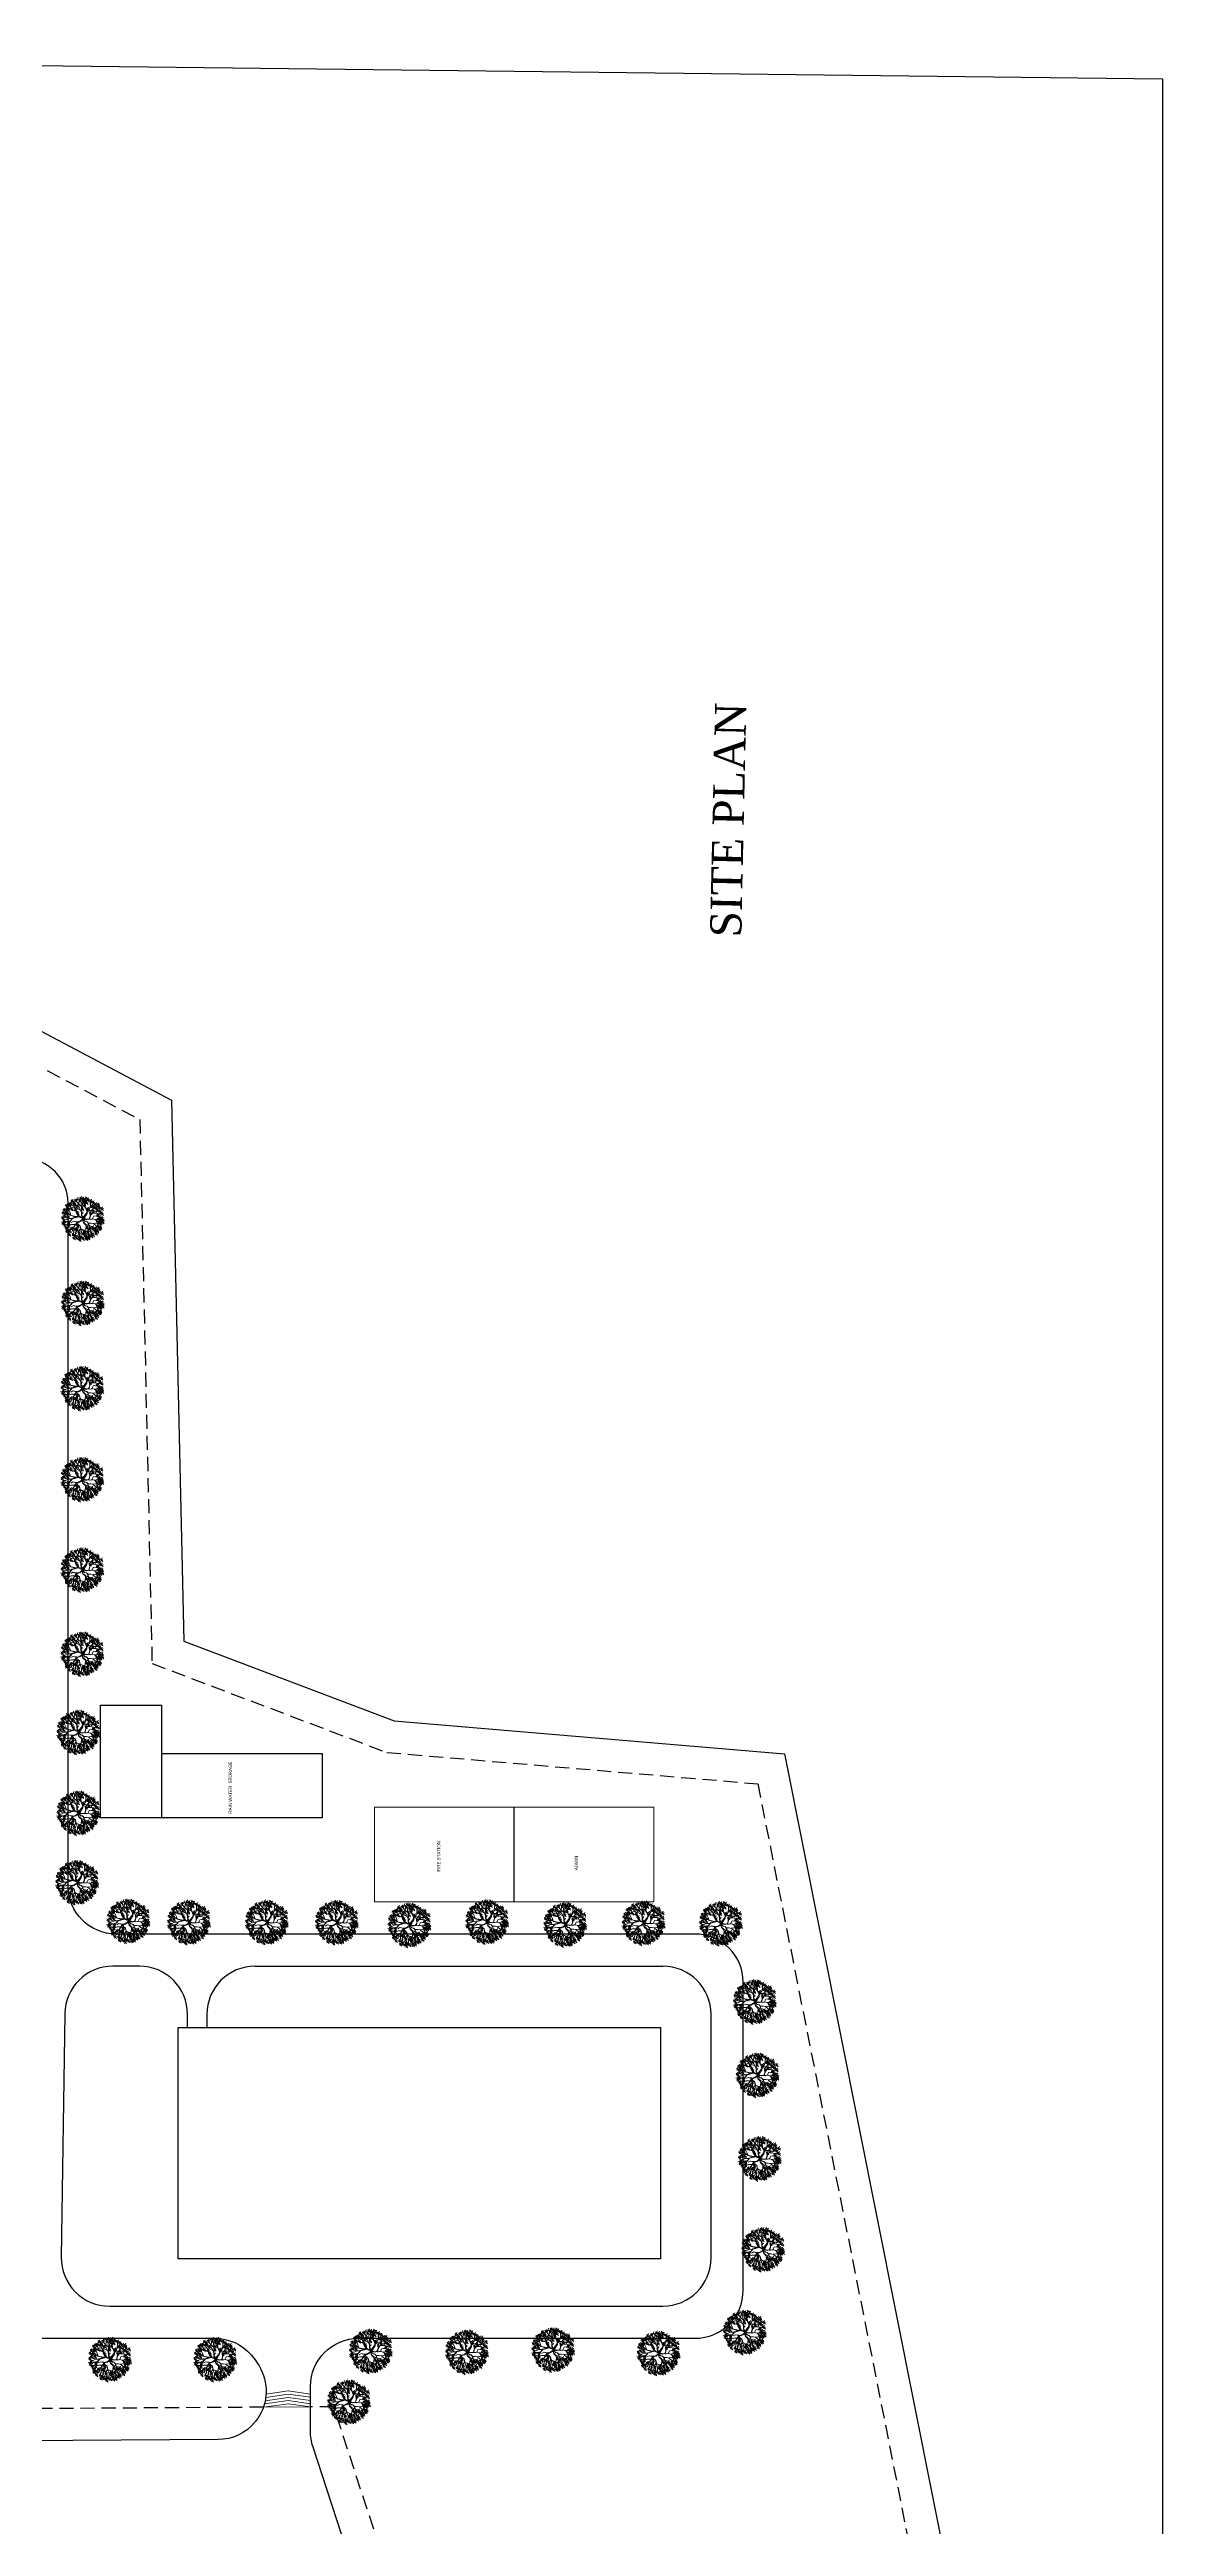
# Model space of a CAD drawing. Header units: metres. Extents: x -13 to 19722, y -15306 to 10704.
# Drawn here: x 19137 to 19483, y -14877 to -14107 of the extents above; entities that cross this region are included whole.
import ezdxf

# ---------------------------------------------------------------- set-up
doc = ezdxf.new("R2010")
doc.units = ezdxf.units.M
doc.header["$LTSCALE"] = 35
doc.header["$MEASUREMENT"] = 0
doc.linetypes.add('HIDDEN2', pattern=[0.1875, 0.125, -0.0625])
doc.layers.get('0').update_dxf_attribs({"linetype": 'CONTINUOUS'})
for name, color, linetype in [('brop', 252, 'CONTINUOUS'), ('hidden 1', 154, 'HIDDEN2'), ('text-1', 146, 'CONTINUOUS')]:
    doc.layers.add(name, color=color, linetype=linetype)
doc.layers.add('column', color=82, linetype='CONTINUOUS', lineweight=18)
doc.layers.add('LEADER TEXT', color=146, linetype='CONTINUOUS', lineweight=20)
doc.styles.add('EURO', font='eurr____.ttf')
doc.styles.get("Standard").update_dxf_attribs({"font": 'times.ttf', "height": 8})

# ---------------------------------------------------------------- blocks, each defined once
blk = doc.blocks.new('ARPLS027')
at = {"linetype": 'ByBlock'}
for p, q in [((-0.508, 0.112), (-0.579, 0.049)), ((-0.568, 0.097), (-0.487, 0.072)), ((-0.481, 0.023), (-0.552, -0.04)), ((-0.541, 0.118), (-0.533, 0.049)), ((-0.54, 0.008), (-0.46, -0.017)), ((-0.464, 0.255), (-0.535, 0.192)), ((-0.461, 0.183), (-0.532, 0.119)), ((-0.524, 0.24), (-0.443, 0.215)), ((-0.521, 0.167), (-0.44, 0.142)), ((-0.45, 0.071), (-0.521, 0.008)), ((-0.513, 0.029), (-0.505, -0.04)), ((-0.438, 0.113), (-0.509, 0.05)), ((-0.509, 0.056), (-0.429, 0.031)), ((-0.506, 0.031), (-0.381, 0.027)), ((-0.375, 0.027), (-0.504, 0.037)), ((-0.426, 0.089), (-0.502, 0.08)), ((-0.498, 0.098), (-0.417, 0.073)), ((-0.497, 0.261), (-0.489, 0.192)), ((-0.497, 0.089), (-0.454, 0.091)), ((-0.396, 0.085), (-0.495, 0.102)), ((-0.494, 0.189), (-0.486, 0.119)), ((-0.483, 0.077), (-0.475, 0.008)), ((-0.401, 0.121), (-0.48, 0.158)), ((-0.404, 0.218), (-0.475, 0.154)), ((-0.471, 0.119), (-0.463, 0.05)), ((-0.412, 0.186), (-0.463, 0.207)), ((-0.463, 0.202), (-0.383, 0.177)), ((-0.382, 0.269), (-0.454, 0.206)), ((-0.375, 0.367), (-0.446, 0.304)), ((-0.442, 0.254), (-0.362, 0.229)), ((-0.436, 0.224), (-0.428, 0.154)), ((-0.435, 0.351), (-0.354, 0.327)), ((-0.352, 0.226), (-0.435, 0.263)), ((-0.352, 0.229), (-0.427, 0.265)), ((-0.369, 0.027), (-0.423, -0.029)), ((-0.337, 0.229), (-0.42, 0.274)), ((-0.415, 0.275), (-0.407, 0.206)), ((-0.344, 0.008), (-0.415, -0.055)), ((-0.352, 0.186), (-0.412, 0.186)), ((-0.408, 0.373), (-0.4, 0.304)), ((-0.36, 0.091), (-0.401, 0.121)), ((-0.362, 0.091), (-0.396, 0.085)), ((-0.353, 0.184), (-0.386, 0.16)), ((-0.313, 0.129), (-0.384, 0.066)), ((-0.377, 0.014), (-0.369, -0.055)), ((-0.303, 0.43), (-0.374, 0.367)), ((-0.373, 0.113), (-0.292, 0.089)), ((-0.266, 0.063), (-0.369, 0.027)), ((-0.261, 0.063), (-0.366, 0.132)), ((-0.363, 0.414), (-0.282, 0.389)), ((-0.295, 0.13), (-0.362, 0.091)), ((-0.286, 0.367), (-0.357, 0.303)), ((-0.308, 0.267), (-0.352, 0.291)), ((-0.216, 0.226), (-0.352, 0.226)), ((-0.27, 0.138), (-0.352, 0.186)), ((-0.287, 0.136), (-0.351, 0.184)), ((-0.346, 0.351), (-0.265, 0.326)), ((-0.346, 0.135), (-0.338, 0.066)), ((-0.341, 0.006), (-0.333, -0.063)), ((-0.336, 0.436), (-0.328, 0.367)), ((-0.287, 0.323), (-0.332, 0.373)), ((-0.319, 0.373), (-0.311, 0.303)), ((-0.248, 0.221), (-0.319, 0.158)), ((-0.246, 0.431), (-0.317, 0.367)), ((-0.218, 0.36), (-0.311, 0.39)), ((-0.276, 0.057), (-0.31, -0.036)), ((-0.27, 0.267), (-0.308, 0.267)), ((-0.308, 0.206), (-0.227, 0.181)), ((-0.306, 0.415), (-0.225, 0.39)), ((-0.265, 0.055), (-0.306, -0.033)), ((-0.233, 0.313), (-0.304, 0.25)), ((-0.302, 0.093), (-0.252, 0.068)), ((-0.216, 0.121), (-0.295, 0.13)), ((-0.292, 0.298), (-0.212, 0.273)), ((-0.266, 0.27), (-0.287, 0.323)), ((-0.22, 0.128), (-0.287, 0.136)), ((-0.281, 0.227), (-0.273, 0.158)), ((-0.279, 0.437), (-0.271, 0.367)), ((-0.201, 0.128), (-0.272, 0.19)), ((-0.216, 0.364), (-0.27, 0.43)), ((-0.205, 0.123), (-0.27, 0.138)), ((-0.266, 0.319), (-0.258, 0.25)), ((-0.212, 0.229), (-0.266, 0.27)), ((-0.184, 0.078), (-0.266, 0.063)), ((-0.263, 0.057), (-0.188, 0.074)), ((-0.261, 0.43), (-0.218, 0.375)), ((-0.218, 0.375), (-0.253, 0.439)), ((-0.205, 0.368), (-0.246, 0.444)), ((-0.169, 0.473), (-0.241, 0.41)), ((-0.229, 0.458), (-0.149, 0.433)), ((-0.154, 0.165), (-0.225, 0.102)), ((-0.149, 0.393), (-0.22, 0.33)), ((-0.169, 0.34), (-0.216, 0.364)), ((-0.13, 0.175), (-0.216, 0.226)), ((-0.214, 0.15), (-0.133, 0.125)), ((-0.16, 0.123), (-0.21, 0.123)), ((-0.208, 0.377), (-0.128, 0.353)), ((-0.107, 0.149), (-0.208, 0.218)), ((-0.169, 0.345), (-0.205, 0.368)), ((-0.143, 0.132), (-0.205, 0.123)), ((-0.202, 0.479), (-0.194, 0.41)), ((-0.187, 0.171), (-0.179, 0.102)), ((-0.139, 0.132), (-0.184, 0.078)), ((-0.152, 0.13), (-0.184, 0.078)), ((-0.11, 0.522), (-0.181, 0.458)), ((-0.181, 0.399), (-0.173, 0.33)), ((-0.163, 0.409), (-0.175, 0.435)), ((-0.173, 0.325), (-0.158, 0.43)), ((-0.156, 0.287), (-0.173, 0.325)), ((-0.173, 0.325), (-0.156, 0.27)), ((-0.17, 0.506), (-0.089, 0.481)), ((-0.13, 0.342), (-0.169, 0.345)), ((-0.098, 0.336), (-0.169, 0.34)), ((-0.158, 0.43), (-0.165, 0.478)), ((-0.156, 0.27), (-0.158, 0.196)), ((-0.149, 0.192), (-0.156, 0.287)), ((-0.083, 0.388), (-0.154, 0.325)), ((-0.143, 0.528), (-0.135, 0.458)), ((-0.143, 0.373), (-0.062, 0.348)), ((-0.113, 0.149), (-0.143, 0.132)), ((-0.111, 0.14), (-0.139, 0.132)), ((-0.087, 0.34), (-0.13, 0.342)), ((-0.087, 0.147), (-0.13, 0.175)), ((-0.081, 0.388), (-0.128, 0.486)), ((-0.054, 0.503), (-0.125, 0.44)), ((-0.116, 0.394), (-0.108, 0.325)), ((-0.114, 0.488), (-0.033, 0.463)), ((-0.046, 0.014), (-0.113, -0.012)), ((-0.111, 0.14), (-0.085, 0.08)), ((-0.04, 0.005), (-0.111, -0.014)), ((-0.096, 0.125), (-0.107, 0.149)), ((-0.072, 0.241), (-0.102, 0.295)), ((-0.004, 0.261), (-0.098, 0.336)), ((-0.094, 0.155), (-0.074, 0.239)), ((-0.078, 0.072), (-0.094, 0.145)), ((-0.093, 0.548), (-0.085, 0.479)), ((-0.087, 0.509), (-0.079, 0.44)), ((-0.081, 0.454), (-0.087, 0.497)), ((-0.087, 0.34), (-0.078, 0.394)), ((-0.074, 0.078), (-0.087, 0.147)), ((-0.085, 0.153), (-0.072, 0.241)), ((-0.081, 0.497), (-0.077, 0.456)), ((-0.078, 0.394), (-0.081, 0.454)), ((-0.081, 0.347), (-0.078, 0.332)), ((-0.038, 0.007), (-0.081, 0.068)), ((-0.078, 0.377), (-0.072, 0.499)), ((-0.07, 0.321), (-0.078, 0.377)), ((-0.042, 0.022), (-0.078, 0.072)), ((-0.008, 0.005), (-0.076, -0.055)), ((-0.04, 0.031), (-0.074, 0.078)), ((-0.074, -0.046), (-0.031, 0.012)), ((-0.021, 0.007), (-0.074, -0.046)), ((0.003, 0.263), (-0.07, 0.321)), ((-0.04, 0.426), (-0.064, 0.497)), ((-0.006, 0.005), (-0.042, 0.022)), ((-0.006, 0.005), (-0.04, 0.031)), ((-0.038, 0.428), (-0.029, 0.504)), ((-0.008, 0.364), (-0.038, 0.428)), ((0.038, 0.536), (-0.033, 0.473)), ((-0.008, 0.005), (-0.033, -0.1)), ((-0.022, 0.521), (0.059, 0.496)), ((-0.012, 0.276), (-0.006, 0.362)), ((0.001, 0.267), (-0.008, 0.364)), ((-0.008, 0.005), (0.037, 0.102)), ((-0.008, 0.005), (0.046, 0.095)), ((-0.008, 0.005), (0.005, -0.031)), ((-0.006, 0.364), (0.035, 0.504)), ((0.037, 0.102), (-0.004, 0.261)), ((0.033, 0.164), (0.003, 0.263)), ((0.007, 0.018), (0.003, 0.005)), ((0.003, 0.005), (0.011, -0.029)), ((0.005, 0.542), (0.013, 0.473)), ((0.077, 0.4), (0.006, 0.337)), ((0.078, 0.478), (0.007, 0.415)), ((0.011, -0.029), (0.016, 0.005)), ((0.016, 0.031), (0.05, 0.089)), ((0.016, 0.012), (0.059, 0.04)), ((0.016, 0.005), (0.016, 0.031)), ((0.018, 0.385), (0.098, 0.36)), ((0.018, 0.003), (0.05, 0.029)), ((0.019, 0.463), (0.099, 0.438)), ((0.027, -0.005), (0.076, 0.035)), ((0.031, 0.179), (0.067, 0.3)), ((0.044, 0.155), (0.033, 0.164)), ((0.046, 0.095), (0.035, 0.153)), ((0.037, 0.166), (0.05, 0.218)), ((0.044, 0.406), (0.052, 0.337)), ((0.044, 0.16), (0.072, 0.308)), ((0.05, 0.095), (0.044, 0.155)), ((0.046, 0.484), (0.054, 0.415)), ((0.05, 0.119), (0.147, 0.175)), ((0.05, 0.029), (0.08, 0.04)), ((0.055, 0.106), (0.132, 0.158)), ((0.057, 0.095), (0.151, 0.17)), ((0.089, 0.424), (0.061, 0.501)), ((0.072, 0.308), (0.093, 0.338)), ((0.074, 0.302), (0.121, 0.317)), ((0.076, 0.035), (0.098, 0.035)), ((0.08, 0.315), (0.123, 0.319)), ((0.08, 0.04), (0.147, 0.04)), ((0.159, 0.163), (0.088, 0.1)), ((0.093, 0.338), (0.089, 0.424)), ((0.091, 0.426), (0.123, 0.484)), ((0.163, 0.452), (0.092, 0.389)), ((0.093, 0.351), (0.147, 0.392)), ((0.166, 0.525), (0.095, 0.462)), ((0.095, 0.338), (0.147, 0.39)), ((0.098, 0.035), (0.151, -0.003)), ((0.099, 0.148), (0.18, 0.123)), ((0.103, 0.437), (0.184, 0.412)), ((0.106, 0.51), (0.187, 0.485)), ((0.11, 0.029), (0.156, 0.037)), ((0.121, 0.317), (0.192, 0.349)), ((0.126, 0.169), (0.134, 0.1)), ((0.13, 0.458), (0.138, 0.389)), ((0.133, 0.531), (0.141, 0.462)), ((0.141, 0.04), (0.207, 0.065)), ((0.147, 0.39), (0.181, 0.465)), ((0.147, 0.175), (0.19, 0.179)), ((0.147, 0.04), (0.19, 0.031)), ((0.151, 0.17), (0.207, 0.175)), ((0.164, 0.04), (0.209, 0.065)), ((0.236, 0.496), (0.165, 0.433)), ((0.24, 0.438), (0.169, 0.375)), ((0.242, 0.21), (0.171, 0.146)), ((0.176, 0.48), (0.257, 0.456)), ((0.177, 0.179), (0.203, 0.237)), ((0.18, 0.423), (0.261, 0.398)), ((0.182, 0.194), (0.263, 0.169)), ((0.259, 0.313), (0.188, 0.25)), ((0.19, 0.179), (0.198, 0.207)), ((0.19, 0.031), (0.295, 0.04)), ((0.192, 0.349), (0.3, 0.398)), ((0.265, 0.042), (0.193, -0.021)), ((0.194, 0.351), (0.198, 0.379)), ((0.198, 0.207), (0.214, 0.276)), ((0.199, 0.298), (0.28, 0.273)), ((0.203, 0.502), (0.211, 0.433)), ((0.205, 0.027), (0.285, 0.002)), ((0.207, 0.444), (0.215, 0.375)), ((0.207, 0.175), (0.239, 0.188)), ((0.207, 0.065), (0.254, 0.145)), ((0.209, 0.216), (0.217, 0.146)), ((0.211, 0.28), (0.233, 0.34)), ((0.284, 0.402), (0.213, 0.339)), ((0.214, 0.276), (0.286, 0.31)), ((0.214, 0.065), (0.293, 0.106)), ((0.218, 0.289), (0.284, 0.308)), ((0.224, 0.386), (0.305, 0.361)), ((0.226, 0.319), (0.234, 0.25)), ((0.227, 0.031), (0.272, 0.029)), ((0.232, 0.048), (0.24, -0.021)), ((0.233, 0.34), (0.25, 0.364)), ((0.239, 0.188), (0.3, 0.233)), ((0.25, 0.364), (0.259, 0.422)), ((0.251, 0.408), (0.259, 0.339)), ((0.252, 0.147), (0.278, 0.265)), ((0.254, 0.145), (0.315, 0.184)), ((0.257, 0.16), (0.317, 0.186)), ((0.261, 0.035), (0.293, 0.018)), ((0.338, 0.163), (0.267, 0.1)), ((0.341, 0.439), (0.27, 0.376)), ((0.278, 0.148), (0.359, 0.123)), ((0.281, 0.423), (0.362, 0.399)), ((0.286, 0.31), (0.34, 0.366)), ((0.293, 0.018), (0.358, 0.014)), ((0.295, 0.04), (0.347, 0.108)), ((0.3, 0.233), (0.34, 0.304)), ((0.301, 0.397), (0.382, 0.372)), ((0.302, 0.042), (0.381, 0.05)), ((0.377, 0.369), (0.305, 0.306)), ((0.305, 0.169), (0.313, 0.1)), ((0.306, 0.332), (0.344, 0.36)), ((0.306, 0.327), (0.349, 0.351)), ((0.308, 0.445), (0.316, 0.376)), ((0.383, 0.253), (0.312, 0.19)), ((0.312, 0.046), (0.351, 0.113)), ((0.315, 0.258), (0.395, 0.233)), ((0.315, 0.184), (0.368, 0.19)), ((0.317, 0.353), (0.397, 0.329)), ((0.317, 0.184), (0.353, 0.248)), ((0.323, 0.238), (0.404, 0.213)), ((0.395, 0.332), (0.324, 0.269)), ((0.336, 0.317), (0.416, 0.292)), ((0.34, 0.304), (0.374, 0.33)), ((0.344, 0.375), (0.352, 0.306)), ((0.347, 0.108), (0.422, 0.162)), ((0.35, 0.259), (0.358, 0.19)), ((0.351, 0.108), (0.484, 0.093)), ((0.358, 0.014), (0.491, -0.01)), ((0.362, 0.338), (0.37, 0.269)), ((0.434, 0.023), (0.363, -0.04)), ((0.368, 0.19), (0.42, 0.259)), ((0.368, 0.19), (0.431, 0.246)), ((0.374, 0.008), (0.455, -0.017)), ((0.381, 0.05), (0.411, 0.048)), ((0.459, 0.298), (0.388, 0.234)), ((0.466, 0.102), (0.395, 0.039)), ((0.399, 0.282), (0.48, 0.257)), ((0.472, 0.21), (0.401, 0.146)), ((0.401, 0.029), (0.409, -0.04)), ((0.406, 0.087), (0.487, 0.062)), ((0.412, 0.194), (0.493, 0.169)), ((0.422, 0.162), (0.469, 0.164)), ((0.426, 0.304), (0.434, 0.234)), ((0.433, 0.108), (0.441, 0.039)), ((0.439, 0.216), (0.447, 0.146)), ((0.516, 0.023), (0.445, -0.04)), ((0.446, 0.144), (0.527, 0.119)), ((0.526, 0.077), (0.454, 0.014)), ((0.457, 0.008), (0.537, -0.017)), ((0.466, 0.062), (0.546, 0.037)), ((0.473, 0.166), (0.481, 0.097)), ((0.484, 0.029), (0.492, -0.04)), ((0.493, 0.083), (0.501, 0.014)), ((-0.485, -0.055), (-0.556, -0.119)), ((-0.544, -0.071), (-0.464, -0.096)), ((-0.469, -0.11), (-0.54, -0.173)), ((-0.529, -0.125), (-0.448, -0.15)), ((-0.517, -0.049), (-0.509, -0.119)), ((-0.436, -0.112), (-0.507, -0.175)), ((-0.423, -0.029), (-0.502, -0.068)), ((-0.502, -0.104), (-0.494, -0.173)), ((-0.496, -0.127), (-0.415, -0.152)), ((-0.405, -0.091), (-0.489, -0.079)), ((-0.45, -0.13), (-0.487, -0.139)), ((-0.415, -0.178), (-0.487, -0.242)), ((-0.429, -0.13), (-0.482, -0.145)), ((-0.405, -0.023), (-0.476, -0.086)), ((-0.475, -0.194), (-0.394, -0.219)), ((-0.469, -0.106), (-0.461, -0.175)), ((-0.465, -0.038), (-0.384, -0.063)), ((-0.371, -0.139), (-0.463, -0.195)), ((-0.392, -0.224), (-0.463, -0.287)), ((-0.386, -0.126), (-0.461, -0.128)), ((-0.451, -0.239), (-0.371, -0.264)), ((-0.448, -0.172), (-0.44, -0.242)), ((-0.349, -0.188), (-0.446, -0.218)), ((-0.403, -0.214), (-0.446, -0.223)), ((-0.439, -0.231), (-0.403, -0.214)), ((-0.438, -0.017), (-0.43, -0.086)), ((-0.435, -0.24), (-0.356, -0.192)), ((-0.328, -0.117), (-0.429, -0.13)), ((-0.354, -0.299), (-0.425, -0.363)), ((-0.424, -0.218), (-0.416, -0.287)), ((-0.413, -0.315), (-0.333, -0.34)), ((-0.337, -0.19), (-0.408, -0.254)), ((-0.353, -0.055), (-0.405, -0.091)), ((-0.404, -0.008), (-0.323, -0.032)), ((-0.396, -0.206), (-0.316, -0.231)), ((-0.317, -0.094), (-0.388, -0.157)), ((-0.304, -0.278), (-0.386, -0.317)), ((-0.386, -0.293), (-0.378, -0.363)), ((-0.308, 0), (-0.379, -0.063)), ((-0.377, -0.11), (-0.296, -0.135)), ((-0.304, -0.038), (-0.371, -0.139)), ((-0.37, -0.184), (-0.362, -0.254)), ((-0.368, -0.015), (-0.287, -0.04)), ((-0.296, -0.332), (-0.368, -0.395)), ((-0.284, -0.269), (-0.356, -0.332)), ((-0.356, -0.348), (-0.275, -0.373)), ((-0.306, -0.033), (-0.353, -0.055)), ((-0.35, -0.088), (-0.342, -0.157)), ((-0.263, -0.195), (-0.349, -0.188)), ((-0.344, -0.284), (-0.264, -0.309)), ((-0.203, -0.076), (-0.33, -0.061)), ((-0.329, -0.326), (-0.321, -0.395)), ((-0.28, -0.126), (-0.328, -0.117)), ((-0.278, -0.128), (-0.328, -0.16)), ((-0.317, -0.263), (-0.309, -0.332)), ((-0.289, -0.257), (-0.315, -0.384)), ((-0.27, -0.227), (-0.31, -0.392)), ((-0.31, -0.339), (-0.302, -0.408)), ((-0.238, -0.142), (-0.309, -0.205)), ((-0.237, -0.373), (-0.308, -0.437)), ((-0.274, -0.225), (-0.304, -0.278)), ((-0.298, -0.157), (-0.217, -0.182)), ((-0.22, -0.397), (-0.291, -0.46)), ((-0.219, -0.298), (-0.29, -0.361)), ((-0.24, -0.081), (-0.28, -0.126)), ((-0.279, -0.313), (-0.198, -0.338)), ((-0.237, -0.214), (-0.274, -0.225)), ((-0.202, -0.217), (-0.273, -0.28)), ((-0.227, -0.39), (-0.272, -0.418)), ((-0.271, -0.136), (-0.263, -0.205)), ((-0.27, -0.367), (-0.262, -0.437)), ((-0.207, -0.227), (-0.265, -0.293)), ((-0.222, -0.162), (-0.263, -0.195)), ((-0.19, -0.075), (-0.262, -0.138)), ((-0.262, -0.233), (-0.181, -0.257)), ((-0.259, -0.197), (-0.222, -0.171)), ((-0.187, -0.409), (-0.258, -0.472)), ((-0.253, -0.391), (-0.245, -0.46)), ((-0.25, -0.09), (-0.169, -0.115)), ((-0.247, -0.424), (-0.166, -0.449)), ((-0.222, -0.171), (-0.244, -0.214)), ((-0.16, -0.072), (-0.24, -0.081)), ((-0.239, -0.342), (-0.158, -0.367)), ((-0.214, -0.165), (-0.237, -0.214)), ((-0.235, -0.211), (-0.227, -0.28)), ((-0.068, -0.341), (-0.227, -0.39)), ((-0.223, -0.069), (-0.215, -0.138)), ((-0.158, -0.137), (-0.222, -0.162)), ((-0.222, -0.365), (-0.141, -0.39)), ((-0.22, -0.403), (-0.212, -0.472)), ((-0.216, -0.386), (-0.055, -0.328)), ((-0.154, -0.141), (-0.214, -0.165)), ((-0.197, -0.422), (-0.212, -0.444)), ((-0.156, -0.074), (-0.207, -0.227)), ((-0.19, -0.328), (-0.197, -0.422)), ((-0.132, -0.259), (-0.19, -0.328)), ((-0.113, -0.012), (-0.171, -0.072)), ((-0.093, -0.375), (-0.164, -0.438)), ((-0.111, -0.014), (-0.16, -0.072)), ((-0.124, -0.132), (-0.158, -0.137)), ((-0.128, -0.145), (-0.154, -0.141)), ((-0.083, -0.417), (-0.154, -0.48)), ((-0.152, -0.072), (-0.1, -0.012)), ((-0.143, -0.432), (-0.062, -0.457)), ((-0.067, -0.353), (-0.139, -0.416)), ((-0.072, -0.405), (-0.139, -0.478)), ((-0.065, -0.468), (-0.136, -0.531)), ((-0.121, -0.197), (-0.132, -0.259)), ((-0.121, -0.317), (-0.132, -0.397)), ((-0.13, -0.255), (-0.121, -0.317)), ((-0.128, -0.132), (-0.121, -0.197)), ((-0.126, -0.369), (-0.118, -0.438)), ((-0.125, -0.483), (-0.044, -0.508)), ((-0.089, -0.1), (-0.124, -0.13)), ((-0.1, -0.113), (-0.124, -0.132)), ((-0.124, -0.476), (-0.083, -0.422)), ((-0.121, -0.205), (-0.119, -0.134)), ((-0.116, -0.411), (-0.108, -0.48)), ((-0.072, -0.407), (-0.115, -0.48)), ((-0.085, -0.104), (-0.1, -0.113)), ((-0.1, -0.347), (-0.092, -0.416)), ((-0.098, -0.462), (-0.09, -0.531)), ((-0.079, -0.044), (-0.089, -0.1)), ((-0.076, -0.055), (-0.085, -0.104)), ((-0.075, -0.424), (0.005, -0.449)), ((-0.066, -0.341), (-0.072, -0.405)), ((-0.031, -0.302), (-0.066, -0.341)), ((0.005, -0.355), (-0.066, -0.418)), ((0.005, -0.465), (-0.066, -0.528)), ((0.011, -0.39), (-0.06, -0.453)), ((-0.054, -0.48), (0.026, -0.505)), ((-0.048, -0.403), (-0.041, -0.472)), ((-0.021, -0.01), (-0.035, -0.096)), ((-0.033, -0.1), (-0.021, -0.154)), ((-0.014, -0.244), (-0.033, -0.298)), ((-0.033, -0.298), (-0.029, -0.352)), ((-0.025, -0.156), (-0.029, -0.188)), ((-0.029, -0.188), (-0.018, -0.248)), ((-0.029, -0.352), (-0.001, -0.397)), ((-0.028, -0.459), (-0.02, -0.528)), ((-0.018, -0.162), (-0.027, -0.186)), ((-0.027, -0.186), (-0.012, -0.24)), ((-0.005, -0.031), (-0.025, -0.098)), ((-0.025, -0.098), (-0.016, -0.15)), ((0.048, -0.393), (-0.024, -0.457)), ((-0.021, -0.154), (0.005, -0.169)), ((-0.016, -0.15), (0.014, -0.165)), ((-0.001, -0.397), (-0.014, -0.446)), ((-0.014, -0.446), (-0.008, -0.491)), ((-0.012, -0.24), (0.05, -0.27)), ((-0.012, -0.409), (0.068, -0.434)), ((0.001, -0.397), (0.044, -0.487)), ((0.005, -0.031), (0.121, -0.105)), ((0.005, -0.169), (0.087, -0.192)), ((0.014, -0.165), (0.076, -0.184)), ((0.015, -0.387), (0.023, -0.457)), ((0.02, -0.001), (0.145, -0.098)), ((0.022, -0.034), (0.02, -0.012)), ((0.02, -0.012), (0.117, -0.085)), ((0.115, -0.094), (0.022, -0.034)), ((0.052, -0.343), (0.029, -0.394)), ((0.031, -0.399), (0.029, -0.489)), ((0.101, -0.344), (0.03, -0.407)), ((0.059, -0.341), (0.031, -0.399)), ((0.117, -0.085), (0.033, -0.031)), ((0.042, -0.359), (0.122, -0.384)), ((0.05, -0.27), (0.059, -0.341)), ((0.055, -0.324), (0.052, -0.343)), ((0.059, -0.341), (0.078, -0.39)), ((0.143, -0.169), (0.063, -0.18)), ((0.068, -0.338), (0.076, -0.407)), ((0.142, -0.449), (0.07, -0.512)), ((0.078, -0.39), (0.16, -0.459)), ((0.082, -0.465), (0.163, -0.49)), ((0.158, -0.157), (0.086, -0.221)), ((0.087, -0.184), (0.132, -0.22)), ((0.087, -0.192), (0.13, -0.227)), ((0.089, -0.184), (0.143, -0.169)), ((0.098, -0.173), (0.178, -0.198)), ((0.126, -0.334), (0.102, -0.444)), ((0.102, -0.444), (0.117, -0.476)), ((0.109, -0.443), (0.117, -0.512)), ((0.145, -0.098), (0.115, -0.094)), ((0.121, -0.105), (0.162, -0.107)), ((0.13, -0.227), (0.126, -0.334)), ((0.199, -0.227), (0.128, -0.29)), ((0.134, -0.223), (0.175, -0.287)), ((0.207, -0.382), (0.136, -0.445)), ((0.14, -0.242), (0.22, -0.267)), ((0.146, -0.327), (0.226, -0.352)), ((0.147, -0.397), (0.228, -0.422)), ((0.151, -0.098), (0.173, -0.098)), ((0.162, -0.107), (0.19, -0.141)), ((0.167, -0.221), (0.175, -0.29)), ((0.171, -0.296), (0.175, -0.362)), ((0.173, -0.098), (0.218, -0.087)), ((0.181, -0.455), (0.173, -0.366)), ((0.174, -0.376), (0.182, -0.445)), ((0.175, -0.287), (0.181, -0.352)), ((0.175, -0.362), (0.19, -0.453)), ((0.179, -0.352), (0.196, -0.453)), ((0.181, -0.352), (0.27, -0.403)), ((0.183, -0.111), (0.198, -0.141)), ((0.185, -0.111), (0.229, -0.09)), ((0.188, -0.143), (0.192, -0.214)), ((0.261, -0.1), (0.189, -0.163)), ((0.19, -0.141), (0.286, -0.184)), ((0.192, -0.214), (0.233, -0.246)), ((0.201, -0.214), (0.194, -0.145)), ((0.267, -0.448), (0.196, -0.511)), ((0.269, -0.303), (0.197, -0.367)), ((0.198, -0.141), (0.284, -0.177)), ((0.201, -0.115), (0.282, -0.14)), ((0.207, -0.463), (0.288, -0.488)), ((0.209, -0.319), (0.289, -0.344)), ((0.218, -0.087), (0.3, -0.04)), ((0.228, -0.094), (0.236, -0.163)), ((0.229, -0.09), (0.297, -0.046)), ((0.301, -0.371), (0.23, -0.434)), ((0.233, -0.246), (0.257, -0.321)), ((0.234, -0.442), (0.242, -0.511)), ((0.236, -0.297), (0.244, -0.367)), ((0.239, -0.253), (0.325, -0.276)), ((0.241, -0.386), (0.322, -0.411)), ((0.244, -0.246), (0.33, -0.274)), ((0.324, -0.2), (0.253, -0.263)), ((0.324, -0.246), (0.253, -0.309)), ((0.257, -0.321), (0.31, -0.362)), ((0.265, -0.215), (0.345, -0.24)), ((0.265, -0.261), (0.345, -0.286)), ((0.268, -0.365), (0.276, -0.434)), ((0.344, -0.008), (0.273, -0.071)), ((0.28, -0.186), (0.349, -0.233)), ((0.284, -0.023), (0.365, -0.048)), ((0.284, -0.177), (0.389, -0.191)), ((0.286, -0.184), (0.396, -0.182)), ((0.291, -0.194), (0.299, -0.263)), ((0.291, -0.24), (0.299, -0.309)), ((0.297, -0.046), (0.355, -0.057)), ((0.369, -0.353), (0.297, -0.416)), ((0.37, -0.294), (0.299, -0.357)), ((0.3, -0.04), (0.349, -0.051)), ((0.309, -0.369), (0.39, -0.393)), ((0.31, -0.309), (0.391, -0.334)), ((0.311, -0.002), (0.319, -0.071)), ((0.33, -0.274), (0.36, -0.319)), ((0.336, -0.347), (0.344, -0.416)), ((0.337, -0.288), (0.345, -0.357)), ((0.416, -0.229), (0.345, -0.292)), ((0.349, -0.051), (0.458, -0.04)), ((0.42, -0.065), (0.349, -0.129)), ((0.349, -0.233), (0.392, -0.289)), ((0.355, -0.057), (0.443, -0.094)), ((0.437, -0.1), (0.357, -0.061)), ((0.357, -0.244), (0.437, -0.269)), ((0.361, -0.081), (0.441, -0.106)), ((0.452, -0.031), (0.362, -0.049)), ((0.384, -0.223), (0.392, -0.292)), ((0.388, -0.059), (0.395, -0.129)), ((0.459, -0.171), (0.388, -0.234)), ((0.389, -0.191), (0.424, -0.244)), ((0.396, -0.182), (0.469, -0.158)), ((0.399, -0.186), (0.48, -0.211)), ((0.485, -0.028), (0.414, -0.091)), ((0.493, -0.093), (0.422, -0.157)), ((0.425, -0.044), (0.506, -0.069)), ((0.426, -0.165), (0.434, -0.234)), ((0.434, -0.109), (0.514, -0.134)), ((0.475, -0.111), (0.437, -0.1)), ((0.48, -0.105), (0.439, -0.096)), ((0.443, -0.094), (0.484, -0.096)), ((0.452, -0.022), (0.46, -0.091)), ((0.493, -0.036), (0.452, -0.031)), ((0.458, -0.04), (0.491, -0.051)), ((0.46, -0.087), (0.468, -0.157)), ((0.493, -0.042), (0.467, -0.038)), ((0.539, -0.061), (0.468, -0.124)), ((0.506, -0.055), (0.514, -0.124))]:
    blk.add_line(p, q, dxfattribs=at)

msp = doc.modelspace()

# ---------------------------------------------------------------- linework, layer by layer
at = {"ltscale": 5}
for p, q in [((19152.60305, -14621.98552), (19171.59532, -14621.98552)), ((19152.60305, -14656.98552), (19152.60305, -14621.98552)), ((19171.59532, -14621.98552), (19171.59532, -14636.98552)), ((19171.59532, -14636.98552), (19221.59532, -14636.98552)), ((19171.59532, -14636.98552), (19171.59532, -14656.98552)), ((19221.59532, -14636.98552), (19221.59532, -14656.98552)), ((19221.59532, -14656.98552), (19152.60305, -14656.98552)), ((19281.29001, -14683.17483), (19281.29001, -14653.66235)), ((19200.69455, -14703.15616), (19327.5, -14703.15616)), ((19185.69455, -14718.15616), (19185.69455, -14722.2817)), ((19176.77852, -14722.2817), (19326.77852, -14722.2817)), ((19176.77852, -14794.24126), (19176.77852, -14722.2817)), ((19326.77852, -14722.2817), (19326.77852, -14794.24126)), ((19326.77852, -14794.24126), (19176.77852, -14794.24126))]:
    msp.add_line(p, q, dxfattribs=at)
msp.add_lwpolyline([(18711.42507, -15296.88641), (18711.42507, -14106.84333), (19482.87673, -14115.98992), (19482.87673, -15306.03299)], close=True)
msp.add_arc((19200.69455, -14718.15616, 0), 15, 90, 180, dxfattribs=at)
at = {"layer": 'brop'}
for points in [[(18800.35729, -14445.76698), (18774.67067, -14268.67895), (18830.05918, -14255.81666), (18898.60606, -14315.07361), (18958.9999, -14317.17446), (18948.84901, -14405.3587), (19119.94472, -14423.54621), (19121.84489, -14405.67071), (19174.70616, -14433.67144), (19178.49101, -14602.00743), (19243.94068, -14626.81423), (19365.35207, -14637.08836), (19417.23505, -14897.8157), (19251.52739, -14953.43689), (19218.65027, -14852.53813, -0.078911646), (19217.91225, -14847.89097), (19217.91225, -14833.92022, -0.414213562), (19232.91225, -14818.92022), (19337.5, -14818.92022)], [(19352.5, -14803.92022), (19352.5, -14708.15616, 0.414213562), (19337.5, -14693.15616), (19157.50773, -14693.15616, -0.414213562), (19142.50773, -14678.15616), (19142.50773, -14465.76147)], [(19179.69455, -14722.2817), (19179.69455, -14718.15616, 0.414213562), (19164.69455, -14703.15616), (19156.48695, -14703.15616, 0.41006057), (19141.48846, -14717.94317), (19140.41254, -14793.70723, 0.418378786), (19155.41103, -14808.92022), (19327.5, -14808.92022, 0.414213562), (19342.5, -14793.92022), (19342.5, -14718.15616, 0.414213562), (19327.5, -14703.15616)], [(19125.05298, -14818.92022), (19188.13148, -14818.92022, -0.216785949), (19199.43951, -14824.06484, -0.060231174), (19202.46281, -14828.51688, -0.295460234), (19200.862, -14844.7424, -0.006685499), (19200.55486, -14845.11738, -0.219610922), (19189.17526, -14850.45774), (19098.72933, -14851.03872, -0.44746237), (19083.71677, -14834.45579), (19083.98093, -14831.96705, -0.387647338), (19099.11013, -14818.55181), (19125.05298, -14818.92022, 0.007100116), (19125.47896, -14818.92022, -0.007100116)]]:
    msp.add_lwpolyline(points, format="xyb", dxfattribs=at)
for centre, radius, start, end in [((19128.50773, -14465.76147), 14, 0, 88.97457988), ((19337.5, -14803.92022), 15, 270, 0)]:
    msp.add_arc(centre, radius, start, end, dxfattribs=at)
at = {"layer": 'hidden 1'}
for points in [[(18938.20742, -14410.3587), (18937.76106, -14414.23639), (19128.83165, -14434.54724), (19130.22636, -14421.42669), (19164.84057, -14439.76191), (19168.64502, -14608.96978), (19241.70409, -14636.66071), (19357.01262, -14646.4184), (19405.70976, -14891.13596), (19257.90973, -14940.7463), (19225.15607, -14840.22642), (19217.91225, -14840.27295)], [(19203.28334, -14840.36692), (19100.72029, -14841.02573), (19103.55737, -14818.61497)]]:
    msp.add_lwpolyline(points, dxfattribs=at)
at = {"layer": 'LEADER TEXT', "ltscale": 5}
for p, q in [((19237.87425, -14683.17483), (19237.87425, -14653.66235)), ((19324.70576, -14653.66235), (19237.87425, -14653.66235)), ((19324.70576, -14683.17483), (19324.70576, -14653.66235)), ((19237.87425, -14683.17483), (19324.70576, -14683.17483)), ((19203.28334, -14840.36692), (19211.03168, -14839.31712)), ((19203.28334, -14840.36692), (19217.91225, -14840.27295)), ((19203.59657, -14839.36488), (19211.02526, -14838.31714)), ((19203.83492, -14838.36333), (19211.01883, -14837.31716)), ((19204.0021, -14837.36224), (19210.99358, -14836.31731)), ((19204.1006, -14836.36158), (19211.00599, -14835.31721)), ((19217.87414, -14837.27313), (19210.99358, -14836.31731)), ((19217.88655, -14836.27303), (19211.00599, -14835.31721)), ((19217.8994, -14838.27299), (19211.01883, -14837.31716)), ((19217.90582, -14839.27297), (19211.02526, -14838.31714)), ((19217.91225, -14840.27295), (19211.03168, -14839.31712))]:
    msp.add_line(p, q, dxfattribs=at)

# ---------------------------------------------------------------- block references
at = {"layer": 'column', "xscale": 12.45004200367167, "yscale": 12.45004200367167, "zscale": 12.45004200367167, "rotation": 90}
for p in [(19147.18482, -14470.47504), (19147.18482, -14496.71131), (19147.02194, -14523.25504), (19147.01791, -14551.57688), (19147.01791, -14579.71857), (19147.01791, -14605.88538), (19145.77336, -14630.23193), (19145.77336, -14655.35537), (19145.38745, -14676.94906), (19161.33268, -14688.99165), (19180.16945, -14689.35604), (19204.41532, -14689.35481), (19226.14567, -14689.39248), (19248.75695, -14690.23063), (19272.87566, -14689.22486), (19297.19877, -14690.08746), (19321.57461, -14689.58268), (19345.61424, -14689.75099), (19356.16904, -14714.08168), (19357.01268, -14736.87939), (19357.68759, -14762.88562), (19358.74091, -14791.16901), (19353.05103, -14816.93059), (19155.61013, -14825.33483), (19188.36426, -14825.33483), (19236.73324, -14822.78129), (19266.64743, -14823.05349), (19293.44273, -14822.35409), (19326.2273, -14823.43876), (19229.93284, -14838.59822)]:
    msp.add_blockref('ARPLS027', p, dxfattribs=at)

# ---------------------------------------------------------------- texts
msp.add_text('SITE PLAN', height=9.724925, rotation=88.72790625).set_placement((19351.87236, -14383.15307))
at = {"layer": 'text-1', "ltscale": 5, "style": 'EURO'}
for s, p in [('RAIN WATER  STORAGE', (19193.47673, -14655.69701)), ('FIRE STATION', (19258.29261, -14673.72934)), ('ADMIN', (19301.08187, -14673.25705))]:
    msp.add_text(s, height=1, rotation=90, dxfattribs=at).set_placement(p)

doc.saveas('drawing.dxf')
